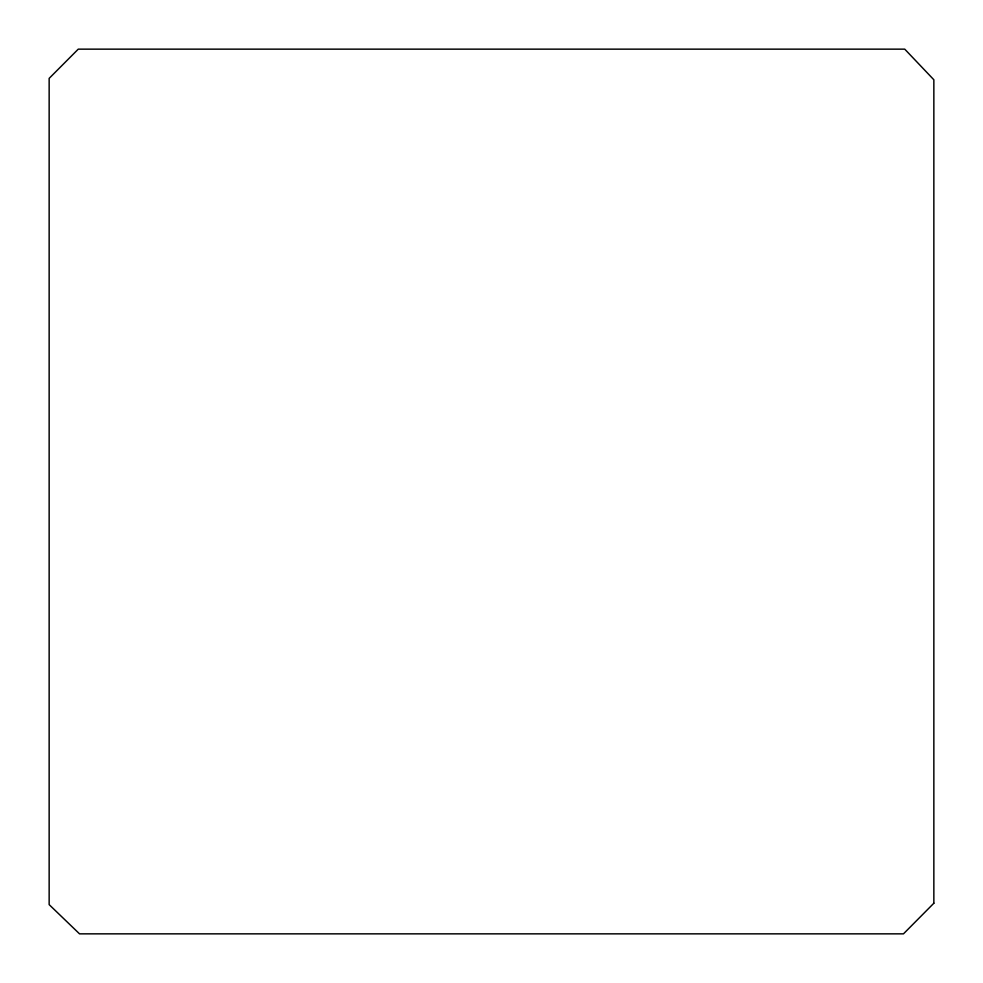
<?xml version="1.0" encoding="UTF-8"?>
<svg xmlns="http://www.w3.org/2000/svg" width="983" height="983" viewBox="0 0 983 983"><rect width="100%" height="100%" fill="white"/><g stroke="black" fill="none" stroke-linecap="round" stroke-linejoin="round"><path stroke-width="1.47" d="M933.85 903.23L903.475 933.85L79.525 933.85L49.15 904.618L49.15 78.382L78.259 49.15L904.741 49.15L933.85 79.77L933.85 903.23"/></g></svg>
